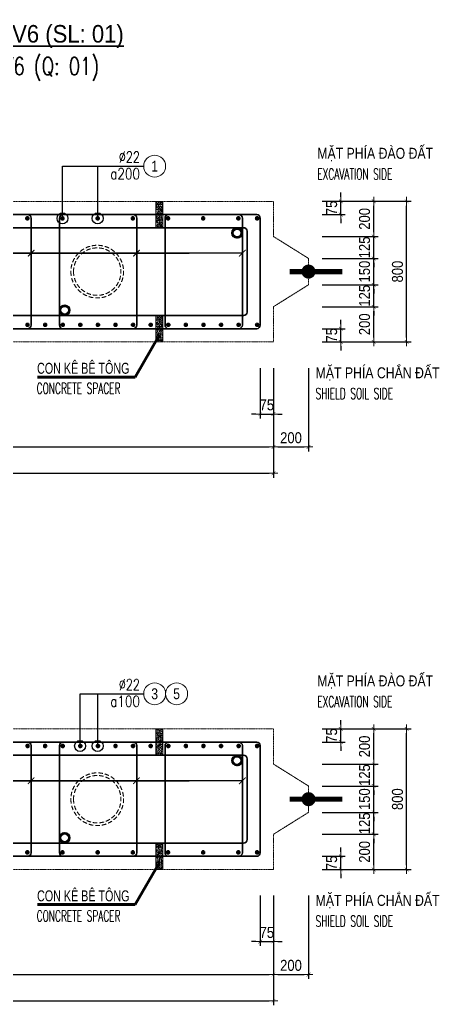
# Model space of a CAD drawing. Header units: millimetres. Extents: x -642477 to 1168880, y -27982 to 330379.
# Drawn here: x 839426 to 846596, y 84914 to 101745 of the extents above; entities that cross this region are included whole.
import ezdxf
from ezdxf.enums import TextEntityAlignment as Align

# ---------------------------------------------------------------- set-up
doc = ezdxf.new("R2010")
doc.units = ezdxf.units.MM
doc.linetypes.add('HIDDEN', pattern=[0.375, 0.25, -0.125])
doc.linetypes.add('HIDDEN2', pattern=[4.7625, 3.175, -1.5875])
doc.layers.get('0').update_dxf_attribs({"lineweight": 20})
doc.layers.get('Defpoints').update_dxf_attribs({"color": 151, "lineweight": 9})
for name, color, linetype, lineweight in [('NDC_S_BEAM', 3, 'HIDDEN2', 20), ('NDC_S_BREAK-LINE', 1, 'Continuous', 15), ('NDC_S_DIAPHGRAM WALL', 3, 'Continuous', 20), ('NDC_S_DIM', 1, 'Continuous', 15), ('NDC_S_ENG TITLE', 3, 'Continuous', 20), ('NDC_S_HATCH MATERIAL', 8, 'Continuous', 13), ('NDC_S_LEADER', 1, 'Continuous', 15), ('NDC_S_LEVEL TEXT', 7, 'Continuous', 20), ('NDC_S_REBAR', 4, 'Continuous', 35), ('NDC_S_VN TEXT', 7, 'Continuous', 20), ('NDC_S_VN TITLE', 6, 'Continuous', 35)]:
    doc.layers.add(name, color=color, linetype=linetype, lineweight=lineweight)
doc.layers.add('NDC_S_REBAR DES.', color=2, linetype='Continuous')
doc.styles.add('ARIAL', font='arial.ttf', dxfattribs={"width": 0.8})
doc.styles.add('NDC_ARIAL', font='arial.ttf', dxfattribs={"width": 0.85})
doc.styles.add('NDC_DIM', font='', dxfattribs={"width": 0.75})
doc.styles.add('NDC_EN TXT', font='romans.shx', dxfattribs={"width": 0.8})
doc.styles.get('NDC_DIM').set_extended_font_data('Dotum')
doc.dimstyles.new('A1-NDC-1-25 (x3)', dxfattribs={"dimscale": 75, "dimtxt": 2.5, "dimasz": 1, "dimexe": 1, "dimexo": 0, "dimgap": 0.8, "dimtad": 1, "dimdec": 0, "dimlfac": 0.333333, "dimdsep": 46, "dimtxsty": 'NDC_ARIAL', "dimblk": 'DIMMARK', "dimcen": 49999.938995, "dimdle": 1.5, "dimclrd": 1, "dimclre": 1, "dimclrt": 3, "dimadec": 0, "dimazin": 0, "dimtfac": 1, "dimtdec": 0, "dimtix": 1, "dimtmove": 2, "dimatfit": 3, "dimfxl": 1, "dimarcsym": 0})
doc.dimstyles.new('NDC_dim_25', dxfattribs={"dimscale": 25, "dimtxt": 2.2, "dimasz": 1.5, "dimexe": 1.5, "dimexo": 2.5, "dimgap": 1, "dimtad": 1, "dimdec": 0, "dimzin": 0, "dimdsep": 46, "dimtxsty": 'NDC_DIM', "dimblk": 'DIMMARK', "dimcen": 0.09, "dimdle": 1.2, "dimclrd": 1, "dimclre": 1, "dimclrt": 3, "dimadec": 0, "dimazin": 0, "dimtfac": 1, "dimtdec": 0, "dimtix": 1, "dimtofl": 0, "dimtmove": 0, "dimatfit": 3, "dimfxl": 6, "dimfxlon": 1, "dimtolj": 1, "dimtzin": 0, "dimarcsym": 0})

# ---------------------------------------------------------------- blocks, each defined once
blk = doc.blocks.new('DIMMARK')
at = {"layer": 'NDC_S_DIM', "color": 1}
blk.add_line((-1.5, 0), (1, 0), dxfattribs=at)
at = {"layer": 'NDC_S_DIM', "color": 2, "const_width": 0.1}
blk.add_lwpolyline([(-0.424, -0.424), (0.424, 0.424)], dxfattribs=at)
blk = doc.blocks.new('Ong sieu am')
at = {"layer": 'NDC_S_HATCH MATERIAL'}
h = blk.add_hatch(dxfattribs=at)
h.set_pattern_fill('ANSI31', color=256, scale=20)
h.set_pattern_definition([(45, (0, 0), (-1.76776695, 1.76776695), [])])
h.paths.add_polyline_path([(-7119.3, 51158.9, 1), (-7179.3, 51158.9, 1)])
h.paths.add_polyline_path([(-7171.3, 51158.9, -1), (-7127.3, 51158.9, -1)], flags=16)
at = {"layer": 'NDC_S_REBAR DES.'}
for radius in [30, 22]:
    blk.add_circle((-7149.3, 51158.9), radius, dxfattribs=at)
blk = doc.blocks.new('*D1349')
at = {"layer": 'Defpoints', "color": 0, "ltscale": 100, "transparency": 16777216}
for p in [(844593, 96844), (845475, 96844), (844593, 96244)]:
    blk.add_point(p, dxfattribs=at)
at = {"layer": 'NDC_S_DIM', "color": 1, "lineweight": -2, "ltscale": 100, "transparency": 16777216}
for p, q in [((844593, 96844), (845550, 96844)), ((845475, 96319), (845475, 96769)), ((844593, 96244), (845550, 96244))]:
    blk.add_line(p, q, dxfattribs=at)
at = {"layer": 'NDC_S_DIM', "color": 1, "lineweight": -2, "ltscale": 100, "transparency": 16777216, "xscale": 75, "yscale": 75, "zscale": 75}
for p, rotation in [((845475, 96844), 90), ((845475, 96244), 270)]:
    blk.add_blockref('DIMMARK', p, dxfattribs=dict(at, rotation=rotation))
at = {"layer": 'NDC_S_DIM', "color": 3, "ltscale": 100, "transparency": 16777216, "insert": (845319, 96544), "char_height": 187.5, "attachment_point": 5, "rotation": 90, "style": 'NDC_ARIAL'}
blk.add_mtext('200', dxfattribs=at)
blk = doc.blocks.new('*D1350')
at = {"layer": 'Defpoints', "color": 0, "ltscale": 100, "transparency": 16777216}
for p in [(844593, 97219), (845475, 97219), (844593, 96844)]:
    blk.add_point(p, dxfattribs=at)
at = {"layer": 'NDC_S_DIM', "color": 1, "lineweight": -2, "ltscale": 100, "transparency": 16777216}
for p, q in [((845475, 97294), (845475, 97369)), ((844593, 97219), (845550, 97219)), ((845475, 96844), (845475, 97219)), ((844593, 96844), (845550, 96844)), ((845475, 96769), (845475, 96694))]:
    blk.add_line(p, q, dxfattribs=at)
at = {"layer": 'NDC_S_DIM', "color": 1, "lineweight": -2, "ltscale": 100, "transparency": 16777216, "xscale": 75, "yscale": 75, "zscale": 75}
for p, rotation in [((845475, 97219), 270), ((845475, 96844), 90)]:
    blk.add_blockref('DIMMARK', p, dxfattribs=dict(at, rotation=rotation))
at = {"layer": 'NDC_S_DIM', "color": 3, "ltscale": 100, "transparency": 16777216, "insert": (845319, 97031), "char_height": 187.5, "attachment_point": 5, "rotation": 90, "style": 'NDC_ARIAL'}
blk.add_mtext('125', dxfattribs=at)
blk = doc.blocks.new('*D1351')
at = {"layer": 'Defpoints', "color": 0, "ltscale": 100, "transparency": 16777216}
for p in [(844593, 97669), (845475, 97669), (844593, 97219)]:
    blk.add_point(p, dxfattribs=at)
at = {"layer": 'NDC_S_DIM', "color": 1, "lineweight": -2, "ltscale": 100, "transparency": 16777216}
for p, q in [((845475, 97744), (845475, 97819)), ((844593, 97669), (845550, 97669)), ((845475, 97219), (845475, 97669)), ((844593, 97219), (845550, 97219)), ((845475, 97144), (845475, 97069))]:
    blk.add_line(p, q, dxfattribs=at)
at = {"layer": 'NDC_S_DIM', "color": 1, "lineweight": -2, "ltscale": 100, "transparency": 16777216, "xscale": 75, "yscale": 75, "zscale": 75}
for p, rotation in [((845475, 97669), 270), ((845475, 97219), 90)]:
    blk.add_blockref('DIMMARK', p, dxfattribs=dict(at, rotation=rotation))
at = {"layer": 'NDC_S_DIM', "color": 3, "ltscale": 100, "transparency": 16777216, "insert": (845319, 97444), "char_height": 187.5, "attachment_point": 5, "rotation": 90, "style": 'NDC_ARIAL'}
blk.add_mtext('150', dxfattribs=at)
blk = doc.blocks.new('*D1352')
at = {"layer": 'Defpoints', "color": 0, "ltscale": 100, "transparency": 16777216}
for p in [(844593, 98044), (845475, 98044), (844593, 97669)]:
    blk.add_point(p, dxfattribs=at)
at = {"layer": 'NDC_S_DIM', "color": 1, "lineweight": -2, "ltscale": 100, "transparency": 16777216}
for p, q in [((845475, 98119), (845475, 98194)), ((844593, 98044), (845550, 98044)), ((845475, 97669), (845475, 98044)), ((844593, 97669), (845550, 97669)), ((845475, 97594), (845475, 97519))]:
    blk.add_line(p, q, dxfattribs=at)
at = {"layer": 'NDC_S_DIM', "color": 1, "lineweight": -2, "ltscale": 100, "transparency": 16777216, "xscale": 75, "yscale": 75, "zscale": 75}
for p, rotation in [((845475, 98044), 270), ((845475, 97669), 90)]:
    blk.add_blockref('DIMMARK', p, dxfattribs=dict(at, rotation=rotation))
at = {"layer": 'NDC_S_DIM', "color": 3, "ltscale": 100, "transparency": 16777216, "insert": (845319, 97856), "char_height": 187.5, "attachment_point": 5, "rotation": 90, "style": 'NDC_ARIAL'}
blk.add_mtext('125', dxfattribs=at)
blk = doc.blocks.new('*D1353')
at = {"layer": 'Defpoints', "color": 0, "ltscale": 100, "transparency": 16777216}
for p in [(844593, 98644), (845475, 98644), (844593, 98044)]:
    blk.add_point(p, dxfattribs=at)
at = {"layer": 'NDC_S_DIM', "color": 1, "lineweight": -2, "ltscale": 100, "transparency": 16777216}
for p, q in [((844593, 98644), (845550, 98644)), ((845475, 98119), (845475, 98569)), ((844593, 98044), (845550, 98044))]:
    blk.add_line(p, q, dxfattribs=at)
at = {"layer": 'NDC_S_DIM', "color": 1, "lineweight": -2, "ltscale": 100, "transparency": 16777216, "xscale": 75, "yscale": 75, "zscale": 75}
for p, rotation in [((845475, 98644), 90), ((845475, 98044), 270)]:
    blk.add_blockref('DIMMARK', p, dxfattribs=dict(at, rotation=rotation))
at = {"layer": 'NDC_S_DIM', "color": 3, "ltscale": 100, "transparency": 16777216, "insert": (845319, 98344), "char_height": 187.5, "attachment_point": 5, "rotation": 90, "style": 'NDC_ARIAL'}
blk.add_mtext('200', dxfattribs=at)
blk = doc.blocks.new('*D1354')
at = {"layer": 'Defpoints', "color": 0, "ltscale": 100, "transparency": 16777216}
for p in [(844593, 98644), (846038, 98644), (844593, 96244)]:
    blk.add_point(p, dxfattribs=at)
at = {"layer": 'NDC_S_DIM', "color": 1, "lineweight": -2, "ltscale": 100, "transparency": 16777216}
for p, q in [((844593, 98644), (846113, 98644)), ((846038, 96319), (846038, 98569)), ((844593, 96244), (846113, 96244))]:
    blk.add_line(p, q, dxfattribs=at)
at = {"layer": 'NDC_S_DIM', "color": 1, "lineweight": -2, "ltscale": 100, "transparency": 16777216, "xscale": 75, "yscale": 75, "zscale": 75}
for p, rotation in [((846038, 98644), 90), ((846038, 96244), 270)]:
    blk.add_blockref('DIMMARK', p, dxfattribs=dict(at, rotation=rotation))
at = {"layer": 'NDC_S_DIM', "color": 3, "ltscale": 100, "transparency": 16777216, "insert": (845882, 97444), "char_height": 187.5, "attachment_point": 5, "rotation": 90, "style": 'NDC_ARIAL'}
blk.add_mtext('800', dxfattribs=at)
blk = doc.blocks.new('*D1355')
at = {"layer": 'Defpoints', "color": 0, "ltscale": 100, "transparency": 16777216}
for p in [(844593, 96469), (844913, 96469), (844593, 96244)]:
    blk.add_point(p, dxfattribs=at)
at = {"layer": 'NDC_S_DIM', "color": 1, "lineweight": -2, "ltscale": 100, "transparency": 16777216}
for p, q in [((844913, 96544), (844913, 96619)), ((844593, 96469), (844988, 96469)), ((844913, 96244), (844913, 96469)), ((844593, 96244), (844988, 96244)), ((844913, 96169), (844913, 96094))]:
    blk.add_line(p, q, dxfattribs=at)
at = {"layer": 'NDC_S_DIM', "color": 1, "lineweight": -2, "ltscale": 100, "transparency": 16777216, "xscale": 75, "yscale": 75, "zscale": 75}
for p, rotation in [((844913, 96469), 270), ((844913, 96244), 90)]:
    blk.add_blockref('DIMMARK', p, dxfattribs=dict(at, rotation=rotation))
at = {"layer": 'NDC_S_DIM', "color": 3, "ltscale": 100, "transparency": 16777216, "insert": (844757, 96356), "char_height": 187.5, "attachment_point": 5, "rotation": 90, "style": 'NDC_ARIAL'}
blk.add_mtext('75', dxfattribs=at)
blk = doc.blocks.new('*D1356')
at = {"layer": 'Defpoints', "color": 0, "ltscale": 100, "transparency": 16777216}
for p in [(844593, 98644), (844913, 98644), (844593, 98419)]:
    blk.add_point(p, dxfattribs=at)
at = {"layer": 'NDC_S_DIM', "color": 1, "lineweight": -2, "ltscale": 100, "transparency": 16777216}
for p, q in [((844593, 98644), (844988, 98644)), ((844913, 98719), (844913, 98794)), ((844913, 98419), (844913, 98644)), ((844593, 98419), (844988, 98419)), ((844913, 98344), (844913, 98269))]:
    blk.add_line(p, q, dxfattribs=at)
at = {"layer": 'NDC_S_DIM', "color": 1, "lineweight": -2, "ltscale": 100, "transparency": 16777216, "xscale": 75, "yscale": 75, "zscale": 75}
for p, rotation in [((844913, 98644), 270), ((844913, 98419), 90)]:
    blk.add_blockref('DIMMARK', p, dxfattribs=dict(at, rotation=rotation))
at = {"layer": 'NDC_S_DIM', "color": 3, "ltscale": 100, "transparency": 16777216, "insert": (844757, 98531), "char_height": 187.5, "attachment_point": 5, "rotation": 90, "style": 'NDC_ARIAL'}
blk.add_mtext('75', dxfattribs=at)
blk = doc.blocks.new('ong do BT')
at = {"layer": 'NDC_S_HATCH MATERIAL', "linetype": 'HIDDEN', "ltscale": 100}
for radius in [150, 135]:
    blk.add_circle((-6323.7, 51237.8), radius, dxfattribs=at)
blk = doc.blocks.new('*D1358')
at = {"layer": 'Defpoints', "color": 0, "ltscale": 100, "transparency": 16777216}
for p in [(843537, 95797), (843762, 95797), (843762, 95011)]:
    blk.add_point(p, dxfattribs=at)
at = {"layer": 'NDC_S_DIM', "color": 1, "lineweight": -2, "ltscale": 100, "transparency": 16777216}
for p, q in [((843537, 95797), (843537, 94936)), ((843762, 95797), (843762, 94936)), ((843462, 95011), (843387, 95011)), ((843537, 95011), (843762, 95011)), ((843837, 95011), (843912, 95011))]:
    blk.add_line(p, q, dxfattribs=at)
at = {"layer": 'NDC_S_DIM', "color": 1, "lineweight": -2, "ltscale": 100, "transparency": 16777216, "xscale": 75, "yscale": 75, "zscale": 75}
blk.add_blockref('DIMMARK', (843537, 95011), dxfattribs=at)
at = {"layer": 'NDC_S_DIM', "color": 1, "lineweight": -2, "ltscale": 100, "transparency": 16777216, "xscale": 75, "yscale": 75, "zscale": 75, "rotation": 180}
blk.add_blockref('DIMMARK', (843762, 95011), dxfattribs=at)
at = {"layer": 'NDC_S_DIM', "color": 3, "ltscale": 100, "transparency": 16777216, "insert": (843649, 95167), "char_height": 187.5, "attachment_point": 5, "style": 'NDC_ARIAL'}
blk.add_mtext('75', dxfattribs=at)
blk = doc.blocks.new('*D1360')
at = {"layer": 'Defpoints', "color": 0, "ltscale": 100, "transparency": 16777216}
for p in [(832662, 95797), (843762, 95797), (843762, 94449)]:
    blk.add_point(p, dxfattribs=at)
at = {"layer": 'NDC_S_DIM', "color": 1, "lineweight": -2, "ltscale": 100, "transparency": 16777216}
for p, q in [((832662, 95797), (832662, 94374)), ((843762, 95797), (843762, 94374)), ((832737, 94449), (843687, 94449))]:
    blk.add_line(p, q, dxfattribs=at)
at = {"layer": 'NDC_S_DIM', "color": 1, "lineweight": -2, "ltscale": 100, "transparency": 16777216, "xscale": 75, "yscale": 75, "zscale": 75, "rotation": 180}
blk.add_blockref('DIMMARK', (832662, 94449), dxfattribs=at)
at = {"layer": 'NDC_S_DIM', "color": 1, "lineweight": -2, "ltscale": 100, "transparency": 16777216, "xscale": 75, "yscale": 75, "zscale": 75}
blk.add_blockref('DIMMARK', (843762, 94449), dxfattribs=at)
at = {"layer": 'NDC_S_DIM', "color": 3, "ltscale": 100, "transparency": 16777216, "insert": (838212, 94605), "char_height": 187.5, "attachment_point": 5, "style": 'NDC_ARIAL'}
blk.add_mtext('3700', dxfattribs=at)
blk = doc.blocks.new('*D1361')
at = {"layer": 'Defpoints', "color": 0, "ltscale": 100, "transparency": 16777216}
for p in [(843762, 95797), (844362, 95797), (844362, 94449)]:
    blk.add_point(p, dxfattribs=at)
at = {"layer": 'NDC_S_DIM', "color": 1, "lineweight": -2, "ltscale": 100, "transparency": 16777216}
for p, q in [((843762, 95797), (843762, 94374)), ((844362, 95797), (844362, 94374)), ((843837, 94449), (844287, 94449))]:
    blk.add_line(p, q, dxfattribs=at)
at = {"layer": 'NDC_S_DIM', "color": 1, "lineweight": -2, "ltscale": 100, "transparency": 16777216, "xscale": 75, "yscale": 75, "zscale": 75, "rotation": 180}
blk.add_blockref('DIMMARK', (843762, 94449), dxfattribs=at)
at = {"layer": 'NDC_S_DIM', "color": 1, "lineweight": -2, "ltscale": 100, "transparency": 16777216, "xscale": 75, "yscale": 75, "zscale": 75}
blk.add_blockref('DIMMARK', (844362, 94449), dxfattribs=at)
at = {"layer": 'NDC_S_DIM', "color": 3, "ltscale": 100, "transparency": 16777216, "insert": (844062, 94605), "char_height": 187.5, "attachment_point": 5, "style": 'NDC_ARIAL'}
blk.add_mtext('200', dxfattribs=at)
blk = doc.blocks.new('*D1362')
at = {"layer": 'Defpoints', "color": 0, "ltscale": 100, "transparency": 16777216}
for p in [(832062, 95797), (843762, 95797), (843762, 93999)]:
    blk.add_point(p, dxfattribs=at)
at = {"layer": 'NDC_S_DIM', "color": 1, "lineweight": -2, "ltscale": 100, "transparency": 16777216}
for p, q in [((832062, 95797), (832062, 93924)), ((843762, 95797), (843762, 93924)), ((832137, 93999), (843687, 93999))]:
    blk.add_line(p, q, dxfattribs=at)
at = {"layer": 'NDC_S_DIM', "color": 1, "lineweight": -2, "ltscale": 100, "transparency": 16777216, "xscale": 75, "yscale": 75, "zscale": 75, "rotation": 180}
blk.add_blockref('DIMMARK', (832062, 93999), dxfattribs=at)
at = {"layer": 'NDC_S_DIM', "color": 1, "lineweight": -2, "ltscale": 100, "transparency": 16777216, "xscale": 75, "yscale": 75, "zscale": 75}
blk.add_blockref('DIMMARK', (843762, 93999), dxfattribs=at)
at = {"layer": 'NDC_S_DIM', "color": 3, "ltscale": 100, "transparency": 16777216, "insert": (837912, 94155), "char_height": 187.5, "attachment_point": 5, "style": 'NDC_ARIAL'}
blk.add_mtext('3900', dxfattribs=at)
blk = doc.blocks.new('con ke BT')
at = {"layer": 'NDC_S_HATCH MATERIAL'}
h = blk.add_hatch(dxfattribs=at)
h.set_pattern_fill('AR-CONC', color=256, scale=2)
h.set_pattern_definition([(50, (0, 0), (14.3452037, -1.2550427), [1.5, -16.5]), (355, (0, 0), (-2.7750267, 15.0438427), [1.2, -13.2]), (100.451444, (1.195, -0.105), (11.570177, 13.7888), [1.274804, -14.0228422]), (46.1842, (0, 4), (21.3448266, -3.3103856), [2.25, -24.75]), (96.635635, (1.779, 3.724), (18.693239, 19.482372), [1.912207, -21.034275]), (351.184164, (0, 4), (18.693239, 19.482372), [1.8, -19.8]), (21, (2, 3), (11.938141, -8.0523778), [1.5, -16.5]), (326, (2, 3), (4.8663066, 14.503001), [1.2, -13.2]), (71.451445, (2.995, 2.329), (16.8044475, 6.450623), [1.274804, -14.0228422]), (37.5, (0, 0), (0.2431971, 6.6578771), [0, -13.04, 0, -13.4, 0, -13.25]), (7.5, (0, 0), (5.2613907, 7.8882342), [0, -7.64, 0, -12.74, 0, -5.05]), (327.5, (-4.46, 0), (10.6764487, -0.45109743), [0, -5, 0, -15.6, 0, -20.7]), (317.5, (-6.46, 0), (11.6637234, 2.0020996), [0, -6.5, 0, -10.36, 0, -14.7])])
h.paths.add_polyline_path([(-7076.9, 51430.9), (-7116.9, 51430.9), (-7116.9, 51280.9), (-7076.9, 51280.9)])
at = {"layer": 'NDC_S_BREAK-LINE'}
blk.add_lwpolyline([(-7116.9, 51430.9), (-7116.9, 51280.9), (-7076.9, 51280.9), (-7076.9, 51430.9)], close=True, dxfattribs=at)
blk = doc.blocks.new('*U1327')
at = {"layer": 'NDC_S_LEADER', "xscale": 3, "yscale": 3, "zscale": 3}
blk.add_blockref('con ke BT', (21291, -154068), dxfattribs=at)
blk = doc.blocks.new('*U1328')
at = {"layer": 'NDC_S_DIM', "color": 0, "linetype": 'ByBlock', "lineweight": -2, "transparency": 16777216}
for p in [(0, 0), (2700, 0), (5400, 0), (8100, 0)]:
    blk.add_blockref('*U1327', p, dxfattribs=at)
blk = doc.blocks.new('*U1317')
at = {"layer": 'NDC_S_LEADER', "xscale": 3, "yscale": 3, "zscale": 3}
blk.add_blockref('con ke BT', (21291, -154068), dxfattribs=at)
blk = doc.blocks.new('*U1318')
at = {"layer": 'NDC_S_DIM', "color": 0, "linetype": 'ByBlock', "lineweight": -2, "transparency": 16777216}
for p in [(0, 0), (2700, 0), (5400, 0), (8100, 0)]:
    blk.add_blockref('*U1317', p, dxfattribs=at)
blk = doc.blocks.new('kata_block_THEP')
at = {"layer": 'NDC_S_REBAR', "color": 0}
for p, q in [((-0.5, 0), (0.5, 0)), ((-0.35, 0.35), (0.35, -0.35)), ((0.35, 0.35), (-0.35, -0.35)), ((0, 0.5), (0, -0.5))]:
    blk.add_line(p, q, dxfattribs=at)
at = {"layer": 'NDC_S_REBAR', "color": 0, "const_width": 0.0833}
blk.add_lwpolyline([(-0.5, 0, 1), (0.5, 0, 1), (-0.5, 0, 1)], format="xyb", dxfattribs=at)
blk = doc.blocks.new('*U1323')
at = {"layer": 'NDC_S_REBAR', "ltscale": 80, "xscale": 72, "yscale": 72, "zscale": 72}
blk.add_blockref('kata_block_THEP', (0, 0), dxfattribs=at)
blk = doc.blocks.new('*U1324')
at = {"layer": 'NDC_S_LEVEL TEXT', "color": 0, "linetype": 'ByBlock', "lineweight": -2, "transparency": 16777216}
for p in [(0, 0), (600.9, 0), (1201.8, 0), (1802.7, 0), (2403.6, 0), (3004.5, 0), (3605.4, 0), (4206.3, 0), (4807.2, 0), (5408.1, 0), (6009, 0), (6609.9, 0), (7210.8, 0), (7811.7, 0), (8412.6, 0), (9013.5, 0), (9614.4, 0), (10215.3, 0), (10816.2, 0)]:
    blk.add_blockref('*U1323', p, dxfattribs=at)
blk = doc.blocks.new('*U1325')
at = {"layer": 'NDC_S_REBAR', "ltscale": 80, "xscale": 72, "yscale": 72, "zscale": 72}
blk.add_blockref('kata_block_THEP', (0, 0), dxfattribs=at)
blk = doc.blocks.new('*U1326')
at = {"layer": 'NDC_S_LEVEL TEXT', "color": 0, "linetype": 'ByBlock', "lineweight": -2, "transparency": 16777216}
for p in [(0, 0), (300.6, 0), (601.2, 0), (901.8, 0), (1202.4, 0), (1503, 0), (1803.6, 0), (2104.2, 0), (2404.8, 0), (2705.4, 0), (3006, 0), (3306.6, 0), (3607.2, 0), (3907.8, 0), (4208.4, 0), (4509, 0), (4809.6, 0), (5110.2, 0), (5410.8, 0), (5711.4, 0), (6012, 0), (6312.6, 0), (6613.2, 0), (6913.8, 0), (7214.4, 0), (7515, 0), (7815.6, 0), (8116.2, 0), (8416.8, 0), (8717.4, 0), (9018, 0), (9318.6, 0), (9619.2, 0), (9919.8, 0), (10220.4, 0), (10521, 0), (10821.6, 0)]:
    blk.add_blockref('*U1325', p, dxfattribs=at)
blk = doc.blocks.new('*U366')
blk.add_circle((2.5, 0), 2.5)
at = {"layer": 'NDC_S_VN TEXT', "color": 3, "style": 'NDC_EN TXT'}
for tag, width, p in [('DK2', 0.75, (-0.85, 0.85)), ('KC2', 0.8, (-0.85, -2.97))]:
    blk.add_attdef(tag, text='', height=2.5, dxfattribs=dict(at, width=width)).set_placement(p, align=Align.RIGHT)
at = {"layer": 'NDC_S_VN TEXT', "color": 7, "style": 'ARIAL', "width": 0.8}
blk.add_attdef('SH3', text='', height=2.5, dxfattribs=at).set_placement((2.5, 0), align=Align.MIDDLE)
blk = doc.blocks.new('*D1371')
at = {"layer": 'Defpoints', "color": 0, "ltscale": 100, "transparency": 16777216}
for p in [(844593, 87834), (845475, 87834), (844593, 87234)]:
    blk.add_point(p, dxfattribs=at)
at = {"layer": 'NDC_S_DIM', "color": 1, "lineweight": -2, "ltscale": 100, "transparency": 16777216}
for p, q in [((844593, 87834), (845550, 87834)), ((845475, 87309), (845475, 87759)), ((844593, 87234), (845550, 87234))]:
    blk.add_line(p, q, dxfattribs=at)
at = {"layer": 'NDC_S_DIM', "color": 1, "lineweight": -2, "ltscale": 100, "transparency": 16777216, "xscale": 75, "yscale": 75, "zscale": 75}
for p, rotation in [((845475, 87834), 90), ((845475, 87234), 270)]:
    blk.add_blockref('DIMMARK', p, dxfattribs=dict(at, rotation=rotation))
at = {"layer": 'NDC_S_DIM', "color": 3, "ltscale": 100, "transparency": 16777216, "insert": (845319, 87534), "char_height": 187.5, "attachment_point": 5, "rotation": 90, "style": 'NDC_ARIAL'}
blk.add_mtext('200', dxfattribs=at)
blk = doc.blocks.new('*D1372')
at = {"layer": 'Defpoints', "color": 0, "ltscale": 100, "transparency": 16777216}
for p in [(844593, 88209), (845475, 88209), (844593, 87834)]:
    blk.add_point(p, dxfattribs=at)
at = {"layer": 'NDC_S_DIM', "color": 1, "lineweight": -2, "ltscale": 100, "transparency": 16777216}
for p, q in [((844593, 88209), (845550, 88209)), ((845475, 88284), (845475, 88359)), ((845475, 87834), (845475, 88209)), ((844593, 87834), (845550, 87834)), ((845475, 87759), (845475, 87684))]:
    blk.add_line(p, q, dxfattribs=at)
at = {"layer": 'NDC_S_DIM', "color": 1, "lineweight": -2, "ltscale": 100, "transparency": 16777216, "xscale": 75, "yscale": 75, "zscale": 75}
for p, rotation in [((845475, 88209), 270), ((845475, 87834), 90)]:
    blk.add_blockref('DIMMARK', p, dxfattribs=dict(at, rotation=rotation))
at = {"layer": 'NDC_S_DIM', "color": 3, "ltscale": 100, "transparency": 16777216, "insert": (845319, 88021), "char_height": 187.5, "attachment_point": 5, "rotation": 90, "style": 'NDC_ARIAL'}
blk.add_mtext('125', dxfattribs=at)
blk = doc.blocks.new('*D1373')
at = {"layer": 'Defpoints', "color": 0, "ltscale": 100, "transparency": 16777216}
for p in [(844593, 88659), (845475, 88659), (844593, 88209)]:
    blk.add_point(p, dxfattribs=at)
at = {"layer": 'NDC_S_DIM', "color": 1, "lineweight": -2, "ltscale": 100, "transparency": 16777216}
for p, q in [((845475, 88734), (845475, 88809)), ((844593, 88659), (845550, 88659)), ((845475, 88209), (845475, 88659)), ((844593, 88209), (845550, 88209)), ((845475, 88134), (845475, 88059))]:
    blk.add_line(p, q, dxfattribs=at)
at = {"layer": 'NDC_S_DIM', "color": 1, "lineweight": -2, "ltscale": 100, "transparency": 16777216, "xscale": 75, "yscale": 75, "zscale": 75}
for p, rotation in [((845475, 88659), 270), ((845475, 88209), 90)]:
    blk.add_blockref('DIMMARK', p, dxfattribs=dict(at, rotation=rotation))
at = {"layer": 'NDC_S_DIM', "color": 3, "ltscale": 100, "transparency": 16777216, "insert": (845319, 88434), "char_height": 187.5, "attachment_point": 5, "rotation": 90, "style": 'NDC_ARIAL'}
blk.add_mtext('150', dxfattribs=at)
blk = doc.blocks.new('*D1374')
at = {"layer": 'Defpoints', "color": 0, "ltscale": 100, "transparency": 16777216}
for p in [(844593, 89034), (845475, 89034), (844593, 88659)]:
    blk.add_point(p, dxfattribs=at)
at = {"layer": 'NDC_S_DIM', "color": 1, "lineweight": -2, "ltscale": 100, "transparency": 16777216}
for p, q in [((845475, 89109), (845475, 89184)), ((844593, 89034), (845550, 89034)), ((845475, 88659), (845475, 89034)), ((844593, 88659), (845550, 88659)), ((845475, 88584), (845475, 88509))]:
    blk.add_line(p, q, dxfattribs=at)
at = {"layer": 'NDC_S_DIM', "color": 1, "lineweight": -2, "ltscale": 100, "transparency": 16777216, "xscale": 75, "yscale": 75, "zscale": 75}
for p, rotation in [((845475, 89034), 270), ((845475, 88659), 90)]:
    blk.add_blockref('DIMMARK', p, dxfattribs=dict(at, rotation=rotation))
at = {"layer": 'NDC_S_DIM', "color": 3, "ltscale": 100, "transparency": 16777216, "insert": (845319, 88846), "char_height": 187.5, "attachment_point": 5, "rotation": 90, "style": 'NDC_ARIAL'}
blk.add_mtext('125', dxfattribs=at)
blk = doc.blocks.new('*D1375')
at = {"layer": 'Defpoints', "color": 0, "ltscale": 100, "transparency": 16777216}
for p in [(844593, 89634), (845475, 89634), (844593, 89034)]:
    blk.add_point(p, dxfattribs=at)
at = {"layer": 'NDC_S_DIM', "color": 1, "lineweight": -2, "ltscale": 100, "transparency": 16777216}
for p, q in [((844593, 89634), (845550, 89634)), ((845475, 89109), (845475, 89559)), ((844593, 89034), (845550, 89034))]:
    blk.add_line(p, q, dxfattribs=at)
at = {"layer": 'NDC_S_DIM', "color": 1, "lineweight": -2, "ltscale": 100, "transparency": 16777216, "xscale": 75, "yscale": 75, "zscale": 75}
for p, rotation in [((845475, 89634), 90), ((845475, 89034), 270)]:
    blk.add_blockref('DIMMARK', p, dxfattribs=dict(at, rotation=rotation))
at = {"layer": 'NDC_S_DIM', "color": 3, "ltscale": 100, "transparency": 16777216, "insert": (845319, 89334), "char_height": 187.5, "attachment_point": 5, "rotation": 90, "style": 'NDC_ARIAL'}
blk.add_mtext('200', dxfattribs=at)
blk = doc.blocks.new('*D1376')
at = {"layer": 'Defpoints', "color": 0, "ltscale": 100, "transparency": 16777216}
for p in [(844593, 89634), (846038, 89634), (844593, 87234)]:
    blk.add_point(p, dxfattribs=at)
at = {"layer": 'NDC_S_DIM', "color": 1, "lineweight": -2, "ltscale": 100, "transparency": 16777216}
for p, q in [((844593, 89634), (846113, 89634)), ((846038, 87309), (846038, 89559)), ((844593, 87234), (846113, 87234))]:
    blk.add_line(p, q, dxfattribs=at)
at = {"layer": 'NDC_S_DIM', "color": 1, "lineweight": -2, "ltscale": 100, "transparency": 16777216, "xscale": 75, "yscale": 75, "zscale": 75}
for p, rotation in [((846038, 89634), 90), ((846038, 87234), 270)]:
    blk.add_blockref('DIMMARK', p, dxfattribs=dict(at, rotation=rotation))
at = {"layer": 'NDC_S_DIM', "color": 3, "ltscale": 100, "transparency": 16777216, "insert": (845882, 88434), "char_height": 187.5, "attachment_point": 5, "rotation": 90, "style": 'NDC_ARIAL'}
blk.add_mtext('800', dxfattribs=at)
blk = doc.blocks.new('*D1377')
at = {"layer": 'Defpoints', "color": 0, "ltscale": 100, "transparency": 16777216}
for p in [(844593, 87459), (844913, 87459), (844593, 87234)]:
    blk.add_point(p, dxfattribs=at)
at = {"layer": 'NDC_S_DIM', "color": 1, "lineweight": -2, "ltscale": 100, "transparency": 16777216}
for p, q in [((844913, 87534), (844913, 87609)), ((844593, 87459), (844988, 87459)), ((844913, 87234), (844913, 87459)), ((844593, 87234), (844988, 87234)), ((844913, 87159), (844913, 87084))]:
    blk.add_line(p, q, dxfattribs=at)
at = {"layer": 'NDC_S_DIM', "color": 1, "lineweight": -2, "ltscale": 100, "transparency": 16777216, "xscale": 75, "yscale": 75, "zscale": 75}
for p, rotation in [((844913, 87459), 270), ((844913, 87234), 90)]:
    blk.add_blockref('DIMMARK', p, dxfattribs=dict(at, rotation=rotation))
at = {"layer": 'NDC_S_DIM', "color": 3, "ltscale": 100, "transparency": 16777216, "insert": (844757, 87346), "char_height": 187.5, "attachment_point": 5, "rotation": 90, "style": 'NDC_ARIAL'}
blk.add_mtext('75', dxfattribs=at)
blk = doc.blocks.new('*D1378')
at = {"layer": 'Defpoints', "color": 0, "ltscale": 100, "transparency": 16777216}
for p in [(844593, 89634), (844913, 89634), (844593, 89409)]:
    blk.add_point(p, dxfattribs=at)
at = {"layer": 'NDC_S_DIM', "color": 1, "lineweight": -2, "ltscale": 100, "transparency": 16777216}
for p, q in [((844913, 89709), (844913, 89784)), ((844593, 89634), (844988, 89634)), ((844913, 89409), (844913, 89634)), ((844593, 89409), (844988, 89409)), ((844913, 89334), (844913, 89259))]:
    blk.add_line(p, q, dxfattribs=at)
at = {"layer": 'NDC_S_DIM', "color": 1, "lineweight": -2, "ltscale": 100, "transparency": 16777216, "xscale": 75, "yscale": 75, "zscale": 75}
for p, rotation in [((844913, 89634), 270), ((844913, 89409), 90)]:
    blk.add_blockref('DIMMARK', p, dxfattribs=dict(at, rotation=rotation))
at = {"layer": 'NDC_S_DIM', "color": 3, "ltscale": 100, "transparency": 16777216, "insert": (844757, 89521), "char_height": 187.5, "attachment_point": 5, "rotation": 90, "style": 'NDC_ARIAL'}
blk.add_mtext('75', dxfattribs=at)
blk = doc.blocks.new('*D1380')
at = {"layer": 'Defpoints', "color": 0, "ltscale": 100, "transparency": 16777216}
for p in [(843537, 86787), (843762, 86787), (843762, 86002)]:
    blk.add_point(p, dxfattribs=at)
at = {"layer": 'NDC_S_DIM', "color": 1, "lineweight": -2, "ltscale": 100, "transparency": 16777216}
for p, q in [((843537, 86787), (843537, 85927)), ((843762, 86787), (843762, 85927)), ((843462, 86002), (843387, 86002)), ((843537, 86002), (843762, 86002)), ((843837, 86002), (843912, 86002))]:
    blk.add_line(p, q, dxfattribs=at)
at = {"layer": 'NDC_S_DIM', "color": 1, "lineweight": -2, "ltscale": 100, "transparency": 16777216, "xscale": 75, "yscale": 75, "zscale": 75}
blk.add_blockref('DIMMARK', (843537, 86002), dxfattribs=at)
at = {"layer": 'NDC_S_DIM', "color": 1, "lineweight": -2, "ltscale": 100, "transparency": 16777216, "xscale": 75, "yscale": 75, "zscale": 75, "rotation": 180}
blk.add_blockref('DIMMARK', (843762, 86002), dxfattribs=at)
at = {"layer": 'NDC_S_DIM', "color": 3, "ltscale": 100, "transparency": 16777216, "insert": (843649, 86157), "char_height": 187.5, "attachment_point": 5, "style": 'NDC_ARIAL'}
blk.add_mtext('75', dxfattribs=at)
blk = doc.blocks.new('*D1382')
at = {"layer": 'Defpoints', "color": 0, "ltscale": 100, "transparency": 16777216}
for p in [(832662, 86787), (843762, 86787), (843762, 85439)]:
    blk.add_point(p, dxfattribs=at)
at = {"layer": 'NDC_S_DIM', "color": 1, "lineweight": -2, "ltscale": 100, "transparency": 16777216}
for p, q in [((832662, 86787), (832662, 85364)), ((843762, 86787), (843762, 85364)), ((832737, 85439), (843687, 85439))]:
    blk.add_line(p, q, dxfattribs=at)
at = {"layer": 'NDC_S_DIM', "color": 1, "lineweight": -2, "ltscale": 100, "transparency": 16777216, "xscale": 75, "yscale": 75, "zscale": 75, "rotation": 180}
blk.add_blockref('DIMMARK', (832662, 85439), dxfattribs=at)
at = {"layer": 'NDC_S_DIM', "color": 1, "lineweight": -2, "ltscale": 100, "transparency": 16777216, "xscale": 75, "yscale": 75, "zscale": 75}
blk.add_blockref('DIMMARK', (843762, 85439), dxfattribs=at)
at = {"layer": 'NDC_S_DIM', "color": 3, "ltscale": 100, "transparency": 16777216, "insert": (838212, 85595), "char_height": 187.5, "attachment_point": 5, "style": 'NDC_ARIAL'}
blk.add_mtext('3700', dxfattribs=at)
blk = doc.blocks.new('*D1383')
at = {"layer": 'Defpoints', "color": 0, "ltscale": 100, "transparency": 16777216}
for p in [(843762, 86787), (844362, 86787), (844362, 85439)]:
    blk.add_point(p, dxfattribs=at)
at = {"layer": 'NDC_S_DIM', "color": 1, "lineweight": -2, "ltscale": 100, "transparency": 16777216}
for p, q in [((843762, 86787), (843762, 85364)), ((844362, 86787), (844362, 85364)), ((843837, 85439), (844287, 85439))]:
    blk.add_line(p, q, dxfattribs=at)
at = {"layer": 'NDC_S_DIM', "color": 1, "lineweight": -2, "ltscale": 100, "transparency": 16777216, "xscale": 75, "yscale": 75, "zscale": 75, "rotation": 180}
blk.add_blockref('DIMMARK', (843762, 85439), dxfattribs=at)
at = {"layer": 'NDC_S_DIM', "color": 1, "lineweight": -2, "ltscale": 100, "transparency": 16777216, "xscale": 75, "yscale": 75, "zscale": 75}
blk.add_blockref('DIMMARK', (844362, 85439), dxfattribs=at)
at = {"layer": 'NDC_S_DIM', "color": 3, "ltscale": 100, "transparency": 16777216, "insert": (844062, 85595), "char_height": 187.5, "attachment_point": 5, "style": 'NDC_ARIAL'}
blk.add_mtext('200', dxfattribs=at)
blk = doc.blocks.new('*D1384')
at = {"layer": 'Defpoints', "color": 0, "ltscale": 100, "transparency": 16777216}
for p in [(832062, 86787), (843762, 86787), (843762, 84989)]:
    blk.add_point(p, dxfattribs=at)
at = {"layer": 'NDC_S_DIM', "color": 1, "lineweight": -2, "ltscale": 100, "transparency": 16777216}
for p, q in [((832062, 86787), (832062, 84914)), ((843762, 86787), (843762, 84914)), ((832137, 84989), (843687, 84989))]:
    blk.add_line(p, q, dxfattribs=at)
at = {"layer": 'NDC_S_DIM', "color": 1, "lineweight": -2, "ltscale": 100, "transparency": 16777216, "xscale": 75, "yscale": 75, "zscale": 75, "rotation": 180}
blk.add_blockref('DIMMARK', (832062, 84989), dxfattribs=at)
at = {"layer": 'NDC_S_DIM', "color": 1, "lineweight": -2, "ltscale": 100, "transparency": 16777216, "xscale": 75, "yscale": 75, "zscale": 75}
blk.add_blockref('DIMMARK', (843762, 84989), dxfattribs=at)
at = {"layer": 'NDC_S_DIM', "color": 3, "ltscale": 100, "transparency": 16777216, "insert": (837912, 85145), "char_height": 187.5, "attachment_point": 5, "style": 'NDC_ARIAL'}
blk.add_mtext('3900', dxfattribs=at)
blk = doc.blocks.new('*U1333')
at = {"layer": 'NDC_S_LEADER', "xscale": 3, "yscale": 3, "zscale": 3}
blk.add_blockref('con ke BT', (21291, -154068), dxfattribs=at)
blk = doc.blocks.new('*U1334')
at = {"layer": 'NDC_S_DIM', "color": 0, "linetype": 'ByBlock', "lineweight": -2, "transparency": 16777216}
for p in [(0, 0), (2700, 0), (5400, 0), (8100, 0)]:
    blk.add_blockref('*U1333', p, dxfattribs=at)
blk = doc.blocks.new('*U1335')
at = {"layer": 'NDC_S_LEADER', "xscale": 3, "yscale": 3, "zscale": 3}
blk.add_blockref('con ke BT', (21291, -154068), dxfattribs=at)
blk = doc.blocks.new('*U1336')
at = {"layer": 'NDC_S_DIM', "color": 0, "linetype": 'ByBlock', "lineweight": -2, "transparency": 16777216}
for p in [(0, 0), (2700, 0), (5400, 0), (8100, 0)]:
    blk.add_blockref('*U1335', p, dxfattribs=at)
blk = doc.blocks.new('*U1329')
at = {"layer": 'NDC_S_REBAR', "ltscale": 80, "xscale": 72, "yscale": 72, "zscale": 72}
blk.add_blockref('kata_block_THEP', (0, 0), dxfattribs=at)
blk = doc.blocks.new('*U1330')
at = {"layer": 'NDC_S_LEVEL TEXT', "color": 0, "linetype": 'ByBlock', "lineweight": -2, "transparency": 16777216}
for p in [(0, 0), (600.9, 0), (1201.8, 0), (1802.7, 0), (2403.6, 0), (3004.5, 0), (3605.4, 0), (4206.3, 0), (4807.2, 0), (5408.1, 0), (6009, 0), (6609.9, 0), (7210.8, 0), (7811.7, 0), (8412.6, 0), (9013.5, 0), (9614.4, 0), (10215.3, 0), (10816.2, 0)]:
    blk.add_blockref('*U1329', p, dxfattribs=at)
blk = doc.blocks.new('*U1331')
at = {"layer": 'NDC_S_REBAR', "ltscale": 80, "xscale": 72, "yscale": 72, "zscale": 72}
blk.add_blockref('kata_block_THEP', (0, 0), dxfattribs=at)
blk = doc.blocks.new('*U1332')
at = {"layer": 'NDC_S_LEVEL TEXT', "color": 0, "linetype": 'ByBlock', "lineweight": -2, "transparency": 16777216}
for p in [(0, 0), (300.6, 0), (601.2, 0), (901.8, 0), (1202.4, 0), (1503, 0), (1803.6, 0), (2104.2, 0), (2404.8, 0), (2705.4, 0), (3006, 0), (3306.6, 0), (3607.2, 0), (3907.8, 0), (4208.4, 0), (4509, 0), (4809.6, 0), (5110.2, 0), (5410.8, 0), (5711.4, 0), (6012, 0), (6312.6, 0), (6613.2, 0), (6913.8, 0), (7214.4, 0), (7515, 0), (7815.6, 0), (8116.2, 0), (8416.8, 0), (8717.4, 0), (9018, 0), (9318.6, 0), (9619.2, 0), (9919.8, 0), (10220.4, 0), (10521, 0), (10821.6, 0)]:
    blk.add_blockref('*U1331', p, dxfattribs=at)

msp = doc.modelspace()

# ---------------------------------------------------------------- linework, layer by layer
at = {"layer": 'NDC_S_BEAM'}
for points in [[(843761.6, 96243.7), (843761.6, 96843.7), (844361.6, 97218.7), (844361.6, 97668.7), (843761.6, 98043.7), (843761.6, 98643.7), (832061.6, 98643.7), (832061.6, 98043.7), (832661.6, 97668.7), (832661.6, 97218.7), (832061.6, 96843.7), (832061.6, 96243.7)], [(843761.6, 87233.8), (843761.6, 87833.8), (844361.6, 88208.8), (844361.6, 88658.8), (843761.6, 89033.8), (843761.6, 89633.8), (832061.6, 89633.8), (832061.6, 89033.8), (832661.6, 88658.8), (832661.6, 88208.8), (832061.6, 87833.8), (832061.6, 87233.8)]]:
    msp.add_lwpolyline(points, close=True, dxfattribs=at)
at = {"layer": 'NDC_S_DIAPHGRAM WALL', "ltscale": 50, "const_width": 90}
for points in [[(844039.5, 97443.7), (844939.5, 97443.7)], [(844039.5, 88433.8), (844939.5, 88433.8)]]:
    msp.add_lwpolyline(points, dxfattribs=at)
at = {"layer": 'NDC_S_DIAPHGRAM WALL', "ltscale": 50, "const_width": 120}
for points in [[(844301.6, 97443.7, 1), (844421.6, 97443.7, 1)], [(844301.6, 88433.8, 1), (844421.6, 88433.8, 1)]]:
    msp.add_lwpolyline(points, format="xyb", close=True, dxfattribs=at)
at = {"layer": 'NDC_S_DIM'}
msp.add_circle((842107.6, 90233.8), 187.5, dxfattribs=at)
at = {"layer": 'NDC_S_REBAR'}
for points in [[(833457.2, 97318), (832314.8, 96601, 0.2585925), (832286.6, 96550.2), (832286.6, 96528.7, 0.4142136), (832346.6, 96468.7), (843476.6, 96468.7, 0.4142136), (843536.6, 96528.7), (843536.6, 98358.7, 0.4142136), (843476.6, 98418.7), (832346.6, 98418.7, 0.4142136), (832286.6, 98358.7), (832286.6, 98342.9, 0.2239077), (832308.4, 98296.6), (833446, 97575.7)], [(833457.2, 88308.1), (832314.8, 87591.1, 0.2585925), (832286.6, 87540.3), (832286.6, 87518.8, 0.4142136), (832346.6, 87458.8), (843476.6, 87458.8, 0.4142136), (843536.6, 87518.8), (843536.6, 89348.8, 0.4142136), (843476.6, 89408.8), (832346.6, 89408.8, 0.4142136), (832286.6, 89348.8), (832286.6, 89333, 0.2239077), (832308.4, 89286.7), (833446, 88565.8)]]:
    msp.add_lwpolyline(points, format="xyb", dxfattribs=at)
for points in [[(838360.5, 98418.7), (839561.8, 98418.7, -0.4142136), (839621.8, 98358.7), (839621.8, 96528.7, -0.4142136), (839561.8, 96468.7), (838360.5, 96468.7, -0.4142136), (838300.5, 96528.7), (838300.5, 98358.7, -0.4142136)], [(840165, 98418.7), (841366.3, 98418.7, -0.4142136), (841426.3, 98358.7), (841426.3, 96528.7, -0.4142136), (841366.3, 96468.7), (840165, 96468.7, -0.4142136), (840105, 96528.7), (840105, 98358.7, -0.4142136)], [(841969.5, 98418.7), (843170.8, 98418.7, -0.4142136), (843230.8, 98358.7), (843230.8, 96528.7, -0.4142136), (843170.8, 96468.7), (841969.5, 96468.7, -0.4142136), (841909.5, 96528.7), (841909.5, 98358.7, -0.4142136)], [(833396.6, 98193.7), (843251.6, 98193.7, -0.4142136), (843311.6, 98133.7), (843311.6, 96753.7, -0.4142136), (843251.6, 96693.7), (833396.6, 96693.7, -0.4142136), (833336.6, 96753.7), (833336.6, 98133.7, -0.4142136)], [(838360.5, 89408.8), (839561.8, 89408.8, -0.4142136), (839621.8, 89348.8), (839621.8, 87518.8, -0.4142136), (839561.8, 87458.8), (838360.5, 87458.8, -0.4142136), (838300.5, 87518.8), (838300.5, 89348.8, -0.4142136)], [(840165, 89408.8), (841366.3, 89408.8, -0.4142136), (841426.3, 89348.8), (841426.3, 87518.8, -0.4142136), (841366.3, 87458.8), (840165, 87458.8, -0.4142136), (840105, 87518.8), (840105, 89348.8, -0.4142136)], [(841969.5, 89408.8), (843170.8, 89408.8, -0.4142136), (843230.8, 89348.8), (843230.8, 87518.8, -0.4142136), (843170.8, 87458.8), (841969.5, 87458.8, -0.4142136), (841909.5, 87518.8), (841909.5, 89348.8, -0.4142136)], [(833396.6, 89183.8), (843251.6, 89183.8, -0.4142136), (843311.6, 89123.8), (843311.6, 87743.8, -0.4142136), (843251.6, 87683.8), (833396.6, 87683.8, -0.4142136), (833336.6, 87743.8), (833336.6, 89123.8, -0.4142136)]]:
    msp.add_lwpolyline(points, format="xyb", close=True, dxfattribs=at)

# ---------------------------------------------------------------- block references
at = {"layer": 'NDC_S_DIM', "ltscale": 80, "xscale": 75, "yscale": 75, "zscale": 75}
for p, values in [((841545.1, 99243.7), {'SH3': '1', 'DK2': '%%c22', 'KC2': 'a200'}), ((841545.1, 90233.8), {'SH3': '3', 'DK2': '%%c22', 'KC2': 'a100'})]:
    msp.add_blockref('*U366', p, dxfattribs=at).add_auto_attribs(values)
at = {"layer": 'NDC_S_DIM'}
for name, p in [('*U1328', (833711.6, 98418.7)), ('*U1318', (833711.6, 96468.7)), ('*U1334', (833711.6, 89408.8)), ('*U1336', (833711.6, 87458.8))]:
    msp.add_blockref(name, p, dxfattribs=at)
at = {"layer": 'NDC_S_LEADER', "yscale": 3, "zscale": 3}
for name, p, xscale in [('Ong sieu am', (864588.7, -55372.9), 3), ('ong do BT', (821779.9, -56269.8), -3), ('Ong sieu am', (861642.9, -56692.9), 3), ('Ong sieu am', (864588.7, -64382.8), 3), ('ong do BT', (821779.9, -65279.7), -3), ('Ong sieu am', (861642.9, -65702.8), 3)]:
    msp.add_blockref(name, p, dxfattribs=dict(at, xscale=xscale))
at = {"layer": 'NDC_S_LEVEL TEXT'}
msp.add_blockref('*U1324', (832346.1, 98352.7), dxfattribs=at)
at = {"layer": 'NDC_S_LEVEL TEXT', "extrusion": (0, 0, -1), "zscale": -1, "rotation": 180}
msp.add_blockref('*U1326', (-832346.1, 96534.7), dxfattribs=at)
at = {"layer": 'NDC_S_LEVEL TEXT', "extrusion": (0, 0, -1), "xscale": -1, "zscale": -1}
msp.add_blockref('*U1332', (-832346.1, 89342.8), dxfattribs=at)
at = {"layer": 'NDC_S_LEVEL TEXT', "xscale": -1, "rotation": 180}
msp.add_blockref('*U1330', (832346.1, 87524.8), dxfattribs=at)
at = {"layer": 'NDC_S_REBAR', "ltscale": 80, "xscale": 72, "yscale": 72, "zscale": 72}
for p in [(843483, 98352.7), (843483, 96534.7), (843483, 89342.8), (843483, 87524.8)]:
    msp.add_blockref('kata_block_THEP', p, dxfattribs=at)

# ---------------------------------------------------------------- texts
at = {"layer": 'NDC_S_ENG TITLE', "style": 'NDC_EN TXT', "width": 0.75}
msp.add_text('DIAPHRAGM WALL TYPE TV6 (Q: 01)', height=300, dxfattribs=at).set_placement((838094.8, 100931.7), align=Align.MIDDLE)
at = {"layer": 'NDC_S_ENG TITLE', "style": 'NDC_EN TXT', "width": 0.6}
for s, p in [('EXCAVATION SIDE', (844511.3, 99109.2)), ('CONCRETE SPACER', (839716.5, 95450)), ('SHIELD SOIL SIDE', (844482.2, 95360.8)), ('EXCAVATION SIDE', (844511.3, 90099.4)), ('CONCRETE SPACER', (839716.5, 86440.1)), ('SHIELD SOIL SIDE', (844482.2, 86350.9))]:
    msp.add_text(s, height=187.5, dxfattribs=at).set_placement(p, align=Align.MIDDLE_LEFT)
at = {"layer": 'NDC_S_LEVEL TEXT', "style": 'NDC_ARIAL'}
for s, width, p in [('MẶT PHÍA ĐÀO ĐẤT', 0.8, (844511.3, 99464)), ('CON KÊ BÊ TÔNG', 0.7, (839723.3, 95792.8)), ('MẶT PHÍA CHẮN ĐẤT', 0.8, (844482.2, 95715.5)), ('MẶT PHÍA ĐÀO ĐẤT', 0.8, (844511.3, 90454.1)), ('CON KÊ BÊ TÔNG', 0.7, (839723.3, 86782.9)), ('MẶT PHÍA CHẮN ĐẤT', 0.8, (844482.2, 86705.6))]:
    msp.add_text(s, height=187.5, dxfattribs=dict(at, width=width)).set_placement(p, align=Align.MIDDLE_LEFT)
at = {"layer": 'NDC_S_VN TEXT', "color": 7, "style": 'ARIAL', "width": 0.8}
msp.add_text('5', height=187.5, dxfattribs=at).set_placement((842107.6, 90233.8), align=Align.MIDDLE)
at = {"layer": 'NDC_S_VN TITLE', "style": 'NDC_ARIAL', "width": 0.9}
msp.add_text('%%UCHI TIẾT TƯỜNG VÂY TV6 (SL: 01)', height=300, dxfattribs=at).set_placement((838094.8, 101504.9), align=Align.MIDDLE)

# ---------------------------------------------------------------- dimensions: what is measured, and where the dimension line sits
at = {"layer": 'NDC_S_DIM', "ltscale": 100}
for base, p1, p2, picture, middle in [((844912.5, 98643.7), (844593.3, 98418.7), (844593.3, 98643.7), '*D1356', (844757.2, 98531.2)), ((845475, 98643.7), (844593.3, 98043.7), (844593.3, 98643.7), '*D1353', (845319.3, 98343.7)), ((846037.5, 98643.7), (844593.3, 96243.7), (844593.3, 98643.7), '*D1354', (845881.8, 97443.7)), ((845475, 98043.7), (844593.3, 97668.7), (844593.3, 98043.7), '*D1352', (845319.3, 97856.2)), ((845475, 97668.7), (844593.3, 97218.7), (844593.3, 97668.7), '*D1351', (845319.3, 97443.7)), ((845475, 97218.7), (844593.3, 96843.7), (844593.3, 97218.7), '*D1350', (845319.3, 97031.2)), ((845475, 96843.7), (844593.3, 96243.7), (844593.3, 96843.7), '*D1349', (845319.3, 96543.7)), ((844912.5, 96468.7), (844593.3, 96243.7), (844593.3, 96468.7), '*D1355', (844757.2, 96356.2)), ((844912.5, 89633.8), (844593.3, 89408.8), (844593.3, 89633.8), '*D1378', (844757.2, 89521.3)), ((845475, 89633.8), (844593.3, 89033.8), (844593.3, 89633.8), '*D1375', (845319.3, 89333.8)), ((846037.5, 89633.8), (844593.3, 87233.8), (844593.3, 89633.8), '*D1376', (845881.8, 88433.8)), ((845475, 89033.8), (844593.3, 88658.8), (844593.3, 89033.8), '*D1374', (845319.3, 88846.3)), ((845475, 88658.8), (844593.3, 88208.8), (844593.3, 88658.8), '*D1373', (845319.3, 88433.8)), ((845475, 88208.8), (844593.3, 87833.8), (844593.3, 88208.8), '*D1372', (845319.3, 88021.3)), ((845475, 87833.8), (844593.3, 87233.8), (844593.3, 87833.8), '*D1371', (845319.3, 87533.8)), ((844912.5, 87458.8), (844593.3, 87233.8), (844593.3, 87458.8), '*D1377', (844757.2, 87346.3))]:
    dim = msp.add_linear_dim(base=base, p1=p1, p2=p2, angle=90, dimstyle='A1-NDC-1-25 (x3)', dxfattribs=at)
    dim.commit()
    dim.dimension.update_dxf_attribs({"geometry": picture, "text_midpoint": middle})
for base, p1, p2, picture, middle in [((843761.6, 93999), (832061.6, 95797.1), (843761.6, 95797.1), '*D1362', (837911.6, 94154.8)), ((843761.6, 94449), (832661.6, 95797.1), (843761.6, 95797.1), '*D1360', (838211.6, 94604.8)), ((843761.6, 95011.5), (843536.6, 95797.1), (843761.6, 95797.1), '*D1358', (843649.1, 95166.8)), ((844361.6, 94449), (843761.6, 95797.1), (844361.6, 95797.1), '*D1361', (844061.6, 94604.7)), ((843761.6, 84989.1), (832061.6, 86787.2), (843761.6, 86787.2), '*D1384', (837911.6, 85144.9)), ((843761.6, 85439.1), (832661.6, 86787.2), (843761.6, 86787.2), '*D1382', (838211.6, 85594.9)), ((843761.6, 86001.6), (843536.6, 86787.2), (843761.6, 86787.2), '*D1380', (843649.1, 86156.9)), ((844361.6, 85439.1), (843761.6, 86787.2), (844361.6, 86787.2), '*D1383', (844061.6, 85594.8))]:
    dim = msp.add_linear_dim(base=base, p1=p1, p2=p2, dimstyle='A1-NDC-1-25 (x3)', dxfattribs=at)
    dim.commit()
    dim.dimension.update_dxf_attribs({"geometry": picture, "text_midpoint": middle})

# ---------------------------------------------------------------- leaders
at = {"layer": 'NDC_S_LEADER'}
for points, override in [([(840157.8, 98352.7), (840157.8, 99243.7), (841545.1, 99243.7)], {"dimasz": 7.5, "dimldrblk": 'DotBlank'}), ([(840758.7, 98352.7), (840758.7, 99243.7), (841545.1, 99243.7)], {"dimasz": 7.5, "dimldrblk": 'DotBlank'}), ([(834809.8, 97757.9), (842324.9, 97757.9)], {"dimasz": 4.5, "dimldrblk": 'ArchTick'}), ([(843230.8, 97757.9), (835150.8, 97757.9)], {"dimasz": 4.5, "dimldrblk": 'ArchTick'}), ([(837215.8, 97757.9), (842324.9, 97757.9)], {"dimasz": 4.5, "dimldrblk": 'ArchTick'}), ([(839621.8, 97757.9), (842324.9, 97757.9)], {"dimasz": 4.5, "dimldrblk": 'ArchTick'}), ([(841421.9, 97757.9), (842324.9, 97757.9)], {"dimasz": 4.5, "dimldrblk": 'ArchTick'}), ([(841816.8, 96364.5), (841400.8, 95643.6), (839728.8, 95643.6)], {"dimasz": 4.5, "dimlwd": 65533}), ([(840458.4, 89342.8), (840458.4, 90233.8), (841545.1, 90233.8)], {"dimasz": 7.5, "dimldrblk": 'DotBlank'}), ([(840758.7, 89342.8), (840758.7, 90233.8), (841545.1, 90233.8)], {"dimasz": 7.5, "dimldrblk": 'DotBlank'}), ([(834809.8, 88748), (842324.9, 88748)], {"dimasz": 4.5, "dimldrblk": 'ArchTick'}), ([(843230.8, 88748), (835045.7, 88748)], {"dimasz": 4.5, "dimldrblk": 'ArchTick'}), ([(837215.8, 88748), (842324.9, 88748)], {"dimasz": 4.5, "dimldrblk": 'ArchTick'}), ([(839621.8, 88748), (842324.9, 88748)], {"dimasz": 4.5, "dimldrblk": 'ArchTick'}), ([(841421.9, 88748), (842324.9, 88748)], {"dimasz": 4.5, "dimldrblk": 'ArchTick'}), ([(841816.8, 87354.6), (841400.8, 86633.7), (839728.8, 86633.7)], {"dimasz": 4.5, "dimlwd": 65533})]:
    msp.add_leader(points, dimstyle='NDC_dim_25', override=override, dxfattribs=at)

doc.saveas('drawing.dxf')
